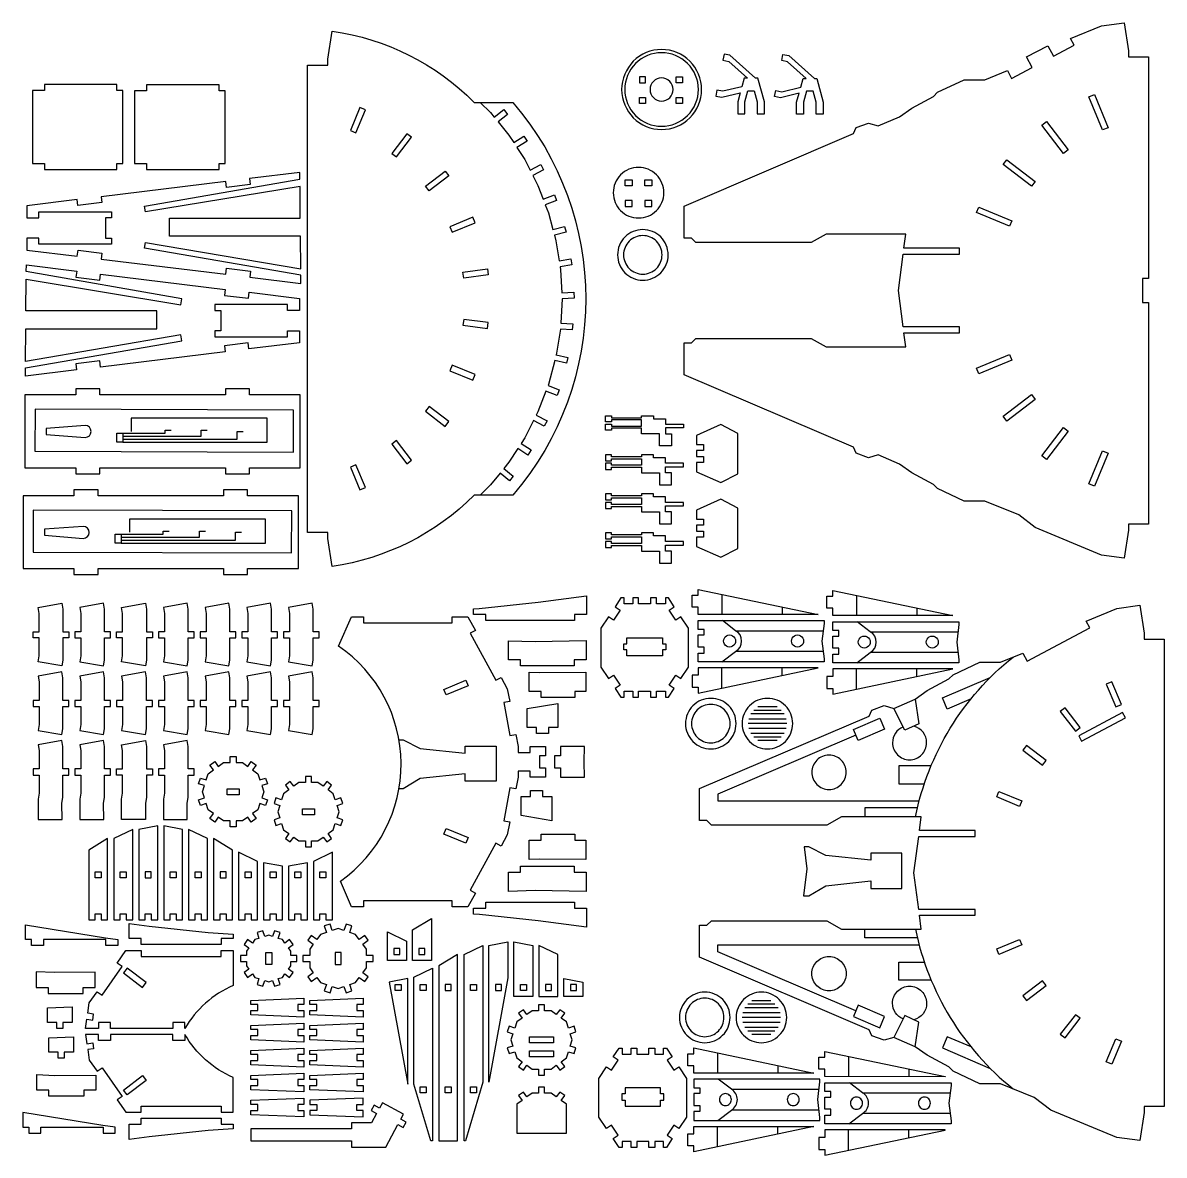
# Model space of a CAD drawing. Extents: x -2059 to 808, y -700 to 435.
# Drawn here: x -906 to 232, y -700 to 429 of the extents above; entities that cross this region are included whole.
import ezdxf

# ---------------------------------------------------------------- set-up
doc = ezdxf.new("R2010")
doc.units = 0
doc.header["$MEASUREMENT"] = 0
doc.layers.add('CUT', color=18, linetype='CONTINUOUS')
doc.layers.add('ENGRAVE', color=1, linetype='CONTINUOUS')

msp = doc.modelspace()

# ---------------------------------------------------------------- linework, layer by layer
at = {"layer": 'CUT'}
for points in [[(-246.7, 78.2), (-246.7, 110.1), (-239.3, 110.1), (-234.9, 114.6), (-119.7, 114.6), (-104.9, 106.3), (-25.5, 106.3), (-27.3, 120), (28.3, 120), (28.3, 126), (-28.1, 126), (-32.8, 162.4), (-28.1, 198.7), (28.3, 198.7), (28.3, 204.7), (-27.3, 204.7), (-25.5, 218.5), (-104.9, 218.5), (-119.7, 210.2), (-234.9, 210.2), (-239.3, 214.7), (-246.7, 214.7), (-246.7, 246.6), (-77.5, 318.9), (-75, 324.9), (-62.5, 329.4), (-52.9, 326.5), (-31.5, 335.7), (-19.5, 344.4), (2.1, 355.9), (6.3, 360.1), (33, 372.7), (53.6, 372.7), (76, 381.8), (80.2, 373.9), (100.8, 384.8), (95.1, 395.4), (116.3, 406.6), (122, 396.1), (142.5, 407), (139, 413.7), (169.8, 426.5), (192.4, 429.4), (196.8, 401.6), (196.8, 395.6), (216.9, 395.6), (216.9, 174.4), (210.9, 174.4), (210.9, 150.4), (216.9, 150.4), (216.9, -70.8), (196.8, -70.8), (196.8, -76.8), (192.4, -104.6), (169.8, -101.7), (103.8, -74.3), (87.3, -61.6), (53.6, -47.9), (33, -47.9), (6.3, -35.3), (2.1, -31.1), (-19.5, -19.6), (-31.5, -10.9), (-52.9, -1.7), (-62.5, -4.6), (-75, -0.1), (-77.5, 5.9)], [(-215, 356.3), (-209.1, 355.1), (-190.6, 359.5), (-193.1, 350.6), (-193.1, 338.6), (-186, 338.6), (-186, 350.6), (-183, 361.5), (-176.6, 361.5), (-173.6, 350.6), (-173.6, 338.6), (-166.5, 338.6), (-166.5, 350.6), (-173, 374.2), (-175.3, 374.2), (-200.8, 397.1), (-206.7, 398.3), (-208, 392.1), (-202.1, 390.9), (-183.5, 374.2), (-186.6, 374.2), (-188.9, 365.6), (-207.9, 361.1), (-213.8, 362.3)], [(-156.3, 355.9), (-155.1, 361.9), (-149.2, 360.7), (-130.2, 365.2), (-127.9, 373.8), (-124.8, 373.8), (-143.4, 390.5), (-149.2, 391.7), (-148, 397.9), (-142.1, 396.7), (-116.6, 373.8), (-114.3, 373.8), (-107.8, 350.2), (-107.8, 338.2), (-114.9, 338.2), (-114.9, 350.2), (-117.9, 361.1), (-124.3, 361.1), (-127.3, 350.2), (-127.3, 338.2), (-134.4, 338.2), (-134.4, 350.2), (-131.9, 359.1), (-150.4, 354.7)], [(-896.9, 289.1), (-884.9, 289.1), (-884.9, 283.1), (-812.5, 283.1), (-812.5, 289.1), (-806.5, 289.1), (-806.5, 361.8), (-812.5, 361.8), (-812.5, 367.8), (-884.9, 367.8), (-884.9, 361.8), (-896.9, 361.8)], [(-795.1, 289.1), (-783.1, 289.1), (-783.1, 283.1), (-710.7, 283.1), (-710.7, 289.1), (-704.7, 289.1), (-704.7, 361.7), (-710.7, 361.7), (-710.7, 367.7), (-783.1, 367.7), (-783.1, 361.7), (-795.1, 361.7)], [(-291.1, 375.4), (-291.1, 369.4), (-285, 369.4), (-285, 375.4)], [(-254.6, 375.4), (-248.3, 375.4), (-248.3, 369.4), (-254.6, 369.4)], [(-291.1, 354.9), (-285, 354.9), (-285, 348.9), (-291.1, 348.9)], [(-254.6, 354.9), (-248.3, 354.9), (-248.3, 348.9), (-254.6, 348.9)], [(170.9, 322.5), (157.3, 355.5), (162.8, 357.8), (176.5, 324.8)], [(-579.6, 322.1), (-574.1, 319.8), (-564.6, 342.6), (-570.2, 344.9)], [(110.2, 327.4), (114.9, 331), (136.6, 302.7), (131.9, 299.1)], [(-538.4, 299.2), (-533.6, 295.6), (-518.6, 315.2), (-523.4, 318.8)], [(71.9, 288), (75.6, 292.8), (103.8, 271.1), (100.2, 266.3)], [(-902.4, 202.7), (-852.1, 196.6), (-851.4, 202.5), (-827.5, 199.6), (-828.3, 193.7), (-703.9, 178.5), (-703.1, 184.5), (-679.3, 181.5), (-680, 175.6), (-629.1, 169.4), (-629.1, 177.6), (-785.1, 204.5), (-784.1, 210.4), (-629.2, 183.9), (-629.4, 216.6), (-760, 216.6), (-760.2, 234.6), (-629.6, 234.6), (-629.8, 266.2), (-784.1, 240.7), (-785.1, 246.6), (-629.9, 273.6), (-629.9, 280.2), (-680.2, 274.1), (-679.5, 268.1), (-703.3, 265.2), (-704, 271.1), (-828.4, 255.9), (-827.7, 250), (-851.5, 247.1), (-852.2, 253), (-902.4, 246.9), (-902.4, 234.9), (-890.4, 234.9), (-890.4, 240.9), (-818, 240.9), (-818, 234.9), (-824, 234.9), (-824, 214.7), (-818, 214.7), (-818, 208.7), (-890.4, 208.7), (-890.4, 214.7), (-902.4, 214.7)], [(-500.9, 261.7), (-504.5, 266.4), (-484.9, 281.5), (-481.3, 276.7)], [(-305.3, 266.9), (-305.3, 272.9), (-298.3, 272.9), (-298.3, 266.9)], [(-285.9, 266.9), (-285.9, 272.9), (-278.8, 272.9), (-278.8, 266.9)], [(-305.3, 252.3), (-305.3, 246.3), (-298.3, 246.3), (-298.3, 252.3)], [(-278.8, 246.3), (-278.8, 252.3), (-285.9, 252.3), (-285.9, 246.3)], [(45.1, 240.1), (47.4, 245.6), (80.4, 232), (78.1, 226.4)], [(-478, 220.5), (-455.2, 229.9), (-457.5, 235.5), (-480.3, 226)], [(-903.8, 76.9), (-903.7, 85.1), (-747.7, 112.1), (-748.7, 118), (-903.7, 91.4), (-903.4, 124.1), (-772.8, 124.1), (-772.7, 142.1), (-903.3, 142.1), (-903, 173.8), (-748.7, 148.2), (-747.7, 154.1), (-903, 181.2), (-902.9, 187.8), (-852.7, 181.6), (-853.4, 175.7), (-829.6, 172.7), (-828.8, 178.7), (-704.4, 163.5), (-705.2, 157.5), (-681.4, 154.6), (-680.6, 160.6), (-630.5, 154.4), (-630.5, 142.5), (-642.5, 142.5), (-642.5, 148.5), (-714.9, 148.5), (-714.9, 142.5), (-708.9, 142.5), (-708.9, 122.2), (-714.9, 122.2), (-714.9, 116.2), (-642.5, 116.2), (-642.5, 122.2), (-630.5, 122.2), (-630.5, 110.2), (-680.8, 104.1), (-681.5, 110.1), (-705.3, 107.2), (-704.6, 101.2), (-829, 86), (-829.7, 92), (-853.5, 89.1), (-852.8, 83.1)], [(-466.5, 174.7), (-467.3, 180.7), (-442.9, 183.9), (-442.1, 178)], [(-467.3, 127.6), (-442.9, 124.4), (-442.1, 130.3), (-466.5, 133.5)], [(47.4, 79.2), (45.1, 84.7), (78.1, 98.4), (80.4, 92.8)], [(-480.3, 82.3), (-457.5, 72.8), (-455.2, 78.4), (-478, 87.8)], [(-904.3, -14.5), (-853.6, -14.5), (-853.6, -20.5), (-829.6, -20.5), (-829.6, -14.5), (-704.3, -14.5), (-704.3, -20.5), (-680.3, -20.5), (-680.3, -14.5), (-629.6, -14.5), (-629.6, 58.2), (-680.3, 58.2), (-680.3, 64.2), (-704.3, 64.2), (-704.3, 58.2), (-829.6, 58.2), (-829.6, 64.2), (-853.6, 64.2), (-853.6, 58.2), (-904.3, 58.2)], [(71.9, 36.8), (100.2, 58.5), (103.8, 53.7), (75.6, 32)], [(-504.5, 41.8), (-484.9, 26.8), (-481.3, 31.6), (-500.9, 46.6)], [(-325.1, 22.9), (-325.1, 28.9), (-319.1, 28.9), (-319.1, 26.9), (-289.1, 26.9), (-289.1, 33.4), (-319.1, 33.4), (-319.1, 31.4), (-325.1, 31.4), (-325.1, 37.4), (-319.1, 37.4), (-319.1, 35.4), (-289.1, 35.4), (-289.1, 37.4), (-277.1, 37.4), (-277.1, 34.4), (-265.1, 34.4), (-265.1, 28.9), (-247.1, 28.9), (-247.1, 25.4), (-265.1, 25.4), (-265.1, 19.4), (-259.1, 19.4), (-259.1, 7.4), (-271.1, 7.4), (-271.1, 19.4), (-289.1, 19.4), (-289.1, 24.9), (-319.1, 24.9), (-319.1, 22.9)], [(-234.3, -18.6), (-210, -29.4), (-193.1, -20.5), (-193.1, 19.6), (-210, 28.5), (-234.3, 17.7), (-234.3, 8.6), (-227.2, 8.6), (-227.2, 2.6), (-234.3, 2.6), (-234.3, -3.4), (-227.2, -3.4), (-227.2, -9.4), (-234.3, -9.4)], [(110.2, -2.6), (131.9, 25.7), (136.6, 22.1), (114.9, -6.2)], [(-538.4, 9), (-523.4, -10.5), (-518.6, -6.9), (-533.6, 12.7)], [(157.3, -30.7), (170.9, 2.3), (176.5, 0), (162.8, -33)], [(-325.1, -16.1), (-319.1, -16.1), (-319.1, -14.1), (-289.1, -14.1), (-289.1, -19.6), (-271.1, -19.6), (-271.1, -31.6), (-259.1, -31.6), (-259.1, -19.6), (-265.1, -19.6), (-265.1, -13.6), (-247.1, -13.6), (-247.1, -10.1), (-265.1, -10.1), (-265.1, -4.6), (-277.1, -4.6), (-277.1, -1.6), (-289.1, -1.6), (-289.1, -3.6), (-319.1, -3.6), (-319.1, -1.6), (-325.1, -1.6), (-325.1, -7.6), (-319.1, -7.6), (-319.1, -5.6), (-289.1, -5.6), (-289.1, -12.1), (-319.1, -12.1), (-319.1, -10.1), (-325.1, -10.1)], [(-570.2, -36.6), (-564.6, -34.3), (-574.1, -11.6), (-579.6, -13.9)], [(-906.1, -115.2), (-855.4, -115.2), (-855.4, -121.2), (-831.4, -121.2), (-831.4, -115.2), (-706.1, -115.2), (-706.1, -121.2), (-682.1, -121.2), (-682.1, -115.2), (-631.4, -115.2), (-631.4, -42.5), (-682.1, -42.5), (-682.1, -36.5), (-706.1, -36.5), (-706.1, -42.5), (-831.4, -42.5), (-831.4, -36.5), (-855.4, -36.5), (-855.4, -42.5), (-906.1, -42.5)], [(-325.1, -49.1), (-325.1, -55.1), (-319.1, -55.1), (-319.1, -53.1), (-289.1, -53.1), (-289.1, -58.6), (-271.1, -58.6), (-271.1, -70.6), (-259.1, -70.6), (-259.1, -58.6), (-265.1, -58.6), (-265.1, -52.6), (-247.1, -52.6), (-247.1, -49.1), (-265.1, -49.1), (-265.1, -43.6), (-277.1, -43.6), (-277.1, -40.6), (-289.1, -40.6), (-289.1, -42.6), (-319.1, -42.6), (-319.1, -40.6), (-325.1, -40.6), (-325.1, -46.6), (-319.1, -46.6), (-319.1, -44.6), (-289.1, -44.6), (-289.1, -51.1), (-319.1, -51.1), (-319.1, -49.1)], [(-234.3, -93.1), (-210, -103.8), (-193.1, -95), (-193.1, -54.8), (-210, -46), (-234.3, -56.7), (-234.3, -65.9), (-227.2, -65.9), (-227.2, -71.9), (-234.3, -71.9), (-234.3, -77.9), (-227.2, -77.9), (-227.2, -83.9), (-234.3, -83.9)], [(-325.1, -88.1), (-325.1, -94.1), (-319.1, -94.1), (-319.1, -92.1), (-289.1, -92.1), (-289.1, -97.6), (-271.1, -97.6), (-271.1, -109.6), (-259.1, -109.6), (-259.1, -97.6), (-265.1, -97.6), (-265.1, -91.6), (-247.1, -91.6), (-247.1, -88.1), (-265.1, -88.1), (-265.1, -82.6), (-277.1, -82.6), (-277.1, -79.6), (-289.1, -79.6), (-289.1, -81.6), (-319.1, -81.6), (-319.1, -79.6), (-325.1, -79.6), (-325.1, -85.6), (-319.1, -85.6), (-319.1, -83.6), (-289.1, -83.6), (-289.1, -90.1), (-319.1, -90.1), (-319.1, -88.1)], [(-238.7, -153.6), (-238.7, -141.6), (-232.7, -141.6), (-232.7, -135.9), (-112.7, -161), (-112.7, -161.1), (-232.7, -161), (-232.7, -153.6)], [(-456.6, -161.1), (-456.6, -155.3), (-451, -154.9), (-392.3, -148.8), (-344, -142.2), (-344, -161.1), (-356, -161.1), (-356, -167.1), (-444.6, -167.1), (-444.6, -161.1)], [(-322.1, -224.7), (-317.1, -221.4), (-310.5, -231.4), (-315.4, -234.7), (-309.6, -243.6), (-306.4, -243.6), (-306.4, -237.6), (-297.6, -237.6), (-297.6, -243.6), (-292, -243.6), (-292, -237.6), (-280, -237.6), (-280, -243.6), (-274, -243.6), (-274, -237.6), (-265.2, -237.6), (-265.2, -243.6), (-262.3, -243.6), (-256.5, -234.7), (-261.5, -231.4), (-254.8, -221.4), (-249.8, -224.7), (-242.2, -213.4), (-242.2, -174.6), (-249.8, -163.2), (-254.8, -166.5), (-261.5, -156.5), (-256.5, -153.2), (-262.3, -144.4), (-265.2, -144.4), (-265.2, -150.4), (-274, -150.4), (-274, -144.4), (-280, -144.4), (-280, -150.4), (-292, -150.4), (-292, -144.4), (-297.6, -144.4), (-297.6, -150.4), (-306.4, -150.4), (-306.4, -144.4), (-309.6, -144.4), (-315.4, -153.2), (-310.5, -156.5), (-317.1, -166.5), (-322.1, -163.2), (-329.7, -174.6), (-329.7, -213.4)], [(-104.3, -154.7), (-104.3, -142.7), (-98.3, -142.7), (-98.3, -137), (21.7, -162), (21.7, -162.1), (-98.3, -162.1), (-98.3, -154.7)], [(-891.2, -208.2), (-890.2, -202.3), (-890.2, -184.1), (-896.2, -184.1), (-896.2, -178.1), (-890.2, -178.1), (-890.2, -159.8), (-891.2, -153.9), (-867.5, -149.8), (-866.5, -155.7), (-866.5, -178.1), (-860.5, -178.1), (-860.5, -184.1), (-866.5, -184.1), (-866.5, -206.4), (-867.5, -212.3)], [(-849.5, -208.2), (-825.9, -212.3), (-824.9, -206.4), (-824.9, -184.1), (-818.9, -184.1), (-818.9, -178.1), (-824.9, -178.1), (-824.9, -155.7), (-825.9, -149.8), (-849.5, -153.9), (-848.5, -159.8), (-848.5, -178.1), (-854.5, -178.1), (-854.5, -184.1), (-848.5, -184.1), (-848.5, -202.3)], [(-807.9, -208.2), (-806.9, -202.3), (-806.9, -184.1), (-812.9, -184.1), (-812.9, -178.1), (-806.9, -178.1), (-806.9, -159.8), (-807.9, -153.9), (-784.2, -149.8), (-783.2, -155.7), (-783.2, -178.1), (-777.2, -178.1), (-777.2, -184.1), (-783.2, -184.1), (-783.2, -206.4), (-784.2, -212.3)], [(-766.2, -208.2), (-742.6, -212.3), (-741.6, -206.4), (-741.6, -184.1), (-735.6, -184.1), (-735.6, -178.1), (-741.6, -178.1), (-741.6, -155.7), (-742.6, -149.8), (-766.2, -153.9), (-765.2, -159.8), (-765.2, -178.1), (-771.2, -178.1), (-771.2, -184.1), (-765.2, -184.1), (-765.2, -202.3)], [(-724.6, -208.2), (-700.9, -212.3), (-699.9, -206.4), (-699.9, -184.1), (-693.9, -184.1), (-693.9, -178.1), (-699.9, -178.1), (-699.9, -155.7), (-700.9, -149.8), (-724.6, -153.9), (-723.6, -159.8), (-723.6, -178.1), (-729.6, -178.1), (-729.6, -184.1), (-723.6, -184.1), (-723.6, -202.3)], [(-682.9, -208.2), (-659.3, -212.3), (-658.3, -206.4), (-658.3, -184.1), (-652.3, -184.1), (-652.3, -178.1), (-658.3, -178.1), (-658.3, -155.7), (-659.3, -149.8), (-682.9, -153.9), (-681.9, -159.8), (-681.9, -178.1), (-687.9, -178.1), (-687.9, -184.1), (-681.9, -184.1), (-681.9, -202.3)], [(-641.3, -208.2), (-617.6, -212.3), (-616.6, -206.4), (-616.6, -184.1), (-610.6, -184.1), (-610.6, -178.1), (-616.6, -178.1), (-616.6, -155.7), (-617.6, -149.8), (-641.3, -153.9), (-640.3, -159.8), (-640.3, -178.1), (-646.3, -178.1), (-646.3, -184.1), (-640.3, -184.1), (-640.3, -202.3)], [(-231.1, -503), (-231.1, -471.1), (-223.8, -471.1), (-219.3, -466.7), (-104.2, -466.7), (-89.4, -474.9), (-9.9, -474.9), (-11.7, -461.1), (43.8, -461.1), (43.8, -455.2), (-12.5, -455.2), (-17.3, -418.8), (-12.5, -382.5), (43.8, -382.5), (43.8, -376.5), (-11.7, -376.5), (-9.9, -362.7), (-89.4, -362.7), (-104.2, -371), (-219.3, -371), (-223.8, -366.6), (-231.1, -366.6), (-231.1, -334.7), (-62, -262.3), (-59.4, -256.4), (-46.9, -251.8), (-37.3, -254.8), (-15.9, -245.5), (-4, -236.8), (17.7, -225.3), (21.8, -221.1), (48.5, -208.5), (69.2, -208.5), (91.5, -199.4), (95.8, -207.4), (158.1, -174.2), (154.5, -167.5), (185.3, -154.8), (208, -151.8), (212.4, -179.6), (212.4, -185.6), (232.4, -185.6), (232.4, -652), (212.4, -652), (212.4, -658), (208, -685.9), (185.3, -682.9), (119.4, -655.6), (102.8, -642.9), (69.2, -629.2), (48.5, -629.2), (21.8, -616.5), (17.7, -612.3), (-4, -600.8), (-15.9, -592.2), (-37.3, -582.9), (-46.9, -585.8), (-59.4, -581.3), (-62, -575.3)], [(-232.7, -208.2), (-232.7, -199.4), (-226.7, -199.4), (-226.7, -193.4), (-232.7, -193.4), (-232.7, -181.4), (-226.7, -181.4), (-226.7, -175.8), (-232.7, -175.8), (-232.7, -167), (-106.7, -167), (-106.7, -169.8), (-109, -187.4), (-106.7, -205.1), (-106.7, -208.2)], [(-98.3, -209.3), (-98.3, -200.5), (-92.3, -200.5), (-92.3, -194.5), (-98.3, -194.5), (-98.3, -182.5), (-92.3, -182.5), (-92.3, -176.9), (-98.3, -176.9), (-98.3, -168.1), (27.7, -168.1), (27.7, -170.9), (25.4, -188.5), (27.7, -206.1), (27.7, -209.3)], [(-421.8, -206.2), (-421.8, -187.2), (-395.3, -187.9), (-344.4, -187), (-344.4, -206.2), (-356.4, -206.2), (-356.4, -212.2), (-409.8, -212.2), (-409.8, -206.2)], [(-303.6, -202.2), (-303.6, -196.2), (-306.9, -196.2), (-306.9, -190.2), (-303.6, -190.2), (-303.6, -184.2), (-268.3, -184.2), (-268.3, -190.2), (-264.9, -190.2), (-264.9, -196.2), (-268.3, -196.2), (-268.3, -202.2)], [(-238.7, -233.6), (-232.7, -233.6), (-232.7, -239.4), (-112.7, -214.3), (-112.7, -214.2), (-232.7, -214.2), (-232.7, -221.6), (-238.7, -221.6)], [(-104.3, -234.7), (-98.3, -234.7), (-98.3, -240.4), (21.7, -215.3), (21.7, -215.2), (-98.3, -215.3), (-98.3, -222.7), (-104.3, -222.7)], [(-891.2, -276.7), (-867.5, -280.8), (-866.5, -274.9), (-866.5, -252.6), (-860.5, -252.6), (-860.5, -246.6), (-866.5, -246.6), (-866.5, -224.2), (-867.5, -218.3), (-891.2, -222.4), (-890.2, -228.3), (-890.2, -246.6), (-896.2, -246.6), (-896.2, -252.6), (-890.2, -252.6), (-890.2, -270.8)], [(-849.5, -276.7), (-825.9, -280.8), (-824.9, -274.9), (-824.9, -252.6), (-818.9, -252.6), (-818.9, -246.6), (-824.9, -246.6), (-824.9, -224.2), (-825.9, -218.3), (-849.5, -222.4), (-848.5, -228.3), (-848.5, -246.6), (-854.5, -246.6), (-854.5, -252.6), (-848.5, -252.6), (-848.5, -270.8)], [(-807.9, -276.7), (-784.2, -280.8), (-783.2, -274.9), (-783.2, -252.6), (-777.2, -252.6), (-777.2, -246.6), (-783.2, -246.6), (-783.2, -224.2), (-784.2, -218.3), (-807.9, -222.4), (-806.9, -228.3), (-806.9, -246.6), (-812.9, -246.6), (-812.9, -252.6), (-806.9, -252.6), (-806.9, -270.8)], [(-766.2, -276.7), (-742.6, -280.8), (-741.6, -274.9), (-741.6, -252.6), (-735.6, -252.6), (-735.6, -246.6), (-741.6, -246.6), (-741.6, -224.2), (-742.6, -218.3), (-766.2, -222.4), (-765.2, -228.3), (-765.2, -246.6), (-771.2, -246.6), (-771.2, -252.6), (-765.2, -252.6), (-765.2, -270.8)], [(-724.6, -276.7), (-700.9, -280.8), (-699.9, -274.9), (-699.9, -252.6), (-693.9, -252.6), (-693.9, -246.6), (-699.9, -246.6), (-699.9, -224.2), (-700.9, -218.3), (-724.6, -222.4), (-723.6, -228.3), (-723.6, -246.6), (-729.6, -246.6), (-729.6, -252.6), (-723.6, -252.6), (-723.6, -270.8)], [(-682.9, -276.7), (-659.3, -280.8), (-658.3, -274.9), (-658.3, -252.6), (-652.3, -252.6), (-652.3, -246.6), (-658.3, -246.6), (-658.3, -224.2), (-659.3, -218.3), (-682.9, -222.4), (-681.9, -228.3), (-681.9, -246.6), (-687.9, -246.6), (-687.9, -252.6), (-681.9, -252.6), (-681.9, -270.8)], [(-641.3, -276.7), (-617.6, -280.8), (-616.6, -274.9), (-616.6, -252.6), (-610.6, -252.6), (-610.6, -246.6), (-616.6, -246.6), (-616.6, -224.2), (-617.6, -218.3), (-641.3, -222.4), (-640.3, -228.3), (-640.3, -246.6), (-646.3, -246.6), (-646.3, -252.6), (-640.3, -252.6), (-640.3, -270.8)], [(-484.1, -241.2), (-486.4, -235.7), (-464.4, -226.5), (-462.1, -232.1)], [(-401.1, -218.5), (-390.6, -218.8), (-344.7, -218.4), (-344.7, -237.7), (-355.6, -237.7), (-355.6, -243.7), (-389.1, -243.7), (-389.1, -237.7), (-401.1, -237.7)], [(184.2, -253.1), (189.7, -250.8), (180.3, -228), (174.7, -230.3)], [(-403.3, -273.7), (-403.3, -254.9), (-372.7, -249.7), (-372.7, -273.7), (-382, -273.7), (-382, -279.7), (-394, -279.7), (-394, -273.7)], [(128.7, -257.8), (143.8, -277.4), (148.5, -273.7), (133.5, -254.2)], [(150.1, -287.2), (193.8, -263.9), (191, -258.6), (147.3, -281.9)], [(-891.2, -365.5), (-867.3, -365.5), (-867.5, -349.3), (-866.5, -343.4), (-866.5, -321.1), (-860.5, -321.1), (-860.5, -315.1), (-866.5, -315.1), (-866.5, -292.7), (-867.5, -286.8), (-891.2, -290.9), (-890.2, -296.8), (-890.2, -315.1), (-896.2, -315.1), (-896.2, -321.1), (-890.2, -321.1), (-890.2, -339.3), (-891.2, -345.3)], [(-849.5, -365.5), (-825.7, -365.5), (-825.9, -349.3), (-824.9, -343.4), (-824.9, -321.1), (-818.9, -321.1), (-818.9, -315.1), (-824.9, -315.1), (-824.9, -292.7), (-825.9, -286.8), (-849.5, -290.9), (-848.5, -296.8), (-848.5, -315.1), (-854.5, -315.1), (-854.5, -321.1), (-848.5, -321.1), (-848.5, -339.3), (-849.5, -345.3)], [(-807.9, -365.5), (-807.9, -345.3), (-806.9, -339.3), (-806.9, -321.1), (-812.9, -321.1), (-812.9, -315.1), (-806.9, -315.1), (-806.9, -296.8), (-807.9, -290.9), (-784.2, -286.8), (-783.2, -292.7), (-783.2, -315.1), (-777.2, -315.1), (-777.2, -321.1), (-783.2, -321.1), (-783.2, -343.4), (-784.2, -349.3), (-784, -365.5)], [(-766.2, -365.5), (-742.4, -365.5), (-742.6, -349.3), (-741.6, -343.4), (-741.6, -321.1), (-735.6, -321.1), (-735.6, -315.1), (-741.6, -315.1), (-741.6, -292.7), (-742.6, -286.8), (-766.2, -290.9), (-765.2, -296.8), (-765.2, -315.1), (-771.2, -315.1), (-771.2, -321.1), (-765.2, -321.1), (-765.2, -339.3), (-766.2, -345.3)], [(-376, -313.9), (-370, -313.9), (-370, -323.2), (-346, -323.2), (-346.3, -307.9), (-346, -292.6), (-370, -292.6), (-370, -301.9), (-376, -301.9)], [(91.4, -296.2), (111, -311.3), (114.6, -306.5), (95.1, -291.5)], [(-731, -345.8), (-725.3, -344), (-727.3, -337.8), (-725.3, -331.7), (-731, -329.8), (-729.2, -324.1), (-723.4, -326), (-721.5, -319.8), (-716.2, -316.1), (-719.8, -311.2), (-714.9, -307.7), (-711.4, -312.5), (-706.2, -308.7), (-699.7, -308.7), (-699.7, -302.7), (-693.7, -302.7), (-693.7, -308.7), (-687.2, -308.7), (-682, -312.5), (-678.5, -307.7), (-673.6, -311.2), (-677.2, -316.1), (-671.9, -319.8), (-669.9, -326), (-664.2, -324.1), (-662.4, -329.8), (-668.1, -331.7), (-666.1, -337.8), (-668.1, -344), (-662.4, -345.8), (-664.2, -351.5), (-669.9, -349.7), (-671.9, -355.8), (-677.2, -359.6), (-673.6, -364.5), (-678.5, -368), (-682, -363.1), (-687.2, -366.9), (-693.7, -366.9), (-693.7, -372.9), (-699.7, -372.9), (-699.7, -366.9), (-706.2, -366.9), (-711.4, -363.1), (-714.9, -368), (-719.8, -364.5), (-716.2, -359.6), (-721.5, -355.8), (-723.4, -349.7), (-729.2, -351.5)], [(-655.7, -365.7), (-653.9, -371.4), (-648.2, -369.6), (-646.2, -375.7), (-640.9, -379.5), (-644.5, -384.4), (-639.6, -387.9), (-636.1, -383), (-630.9, -386.8), (-624.4, -386.8), (-624.4, -392.8), (-618.4, -392.8), (-618.4, -386.8), (-612, -386.8), (-606.7, -383), (-603.2, -387.9), (-598.3, -384.4), (-601.9, -379.5), (-596.7, -375.7), (-594.7, -369.6), (-589, -371.4), (-587.1, -365.7), (-592.8, -363.9), (-590.8, -357.7), (-592.8, -351.6), (-587.1, -349.7), (-589, -344), (-594.7, -345.9), (-596.7, -339.8), (-601.9, -336), (-598.3, -331.1), (-603.2, -327.6), (-606.7, -332.4), (-612, -328.6), (-618.4, -328.6), (-618.4, -322.6), (-624.4, -322.6), (-624.4, -328.6), (-630.9, -328.6), (-636.1, -332.4), (-639.6, -327.6), (-644.5, -331.1), (-640.9, -336), (-646.2, -339.8), (-648.2, -345.9), (-653.9, -344), (-655.7, -349.7), (-650, -351.6), (-652, -357.7), (-650, -363.9)], [(-702.7, -340.8), (-702.7, -334.8), (-690.7, -334.8), (-690.7, -340.8)], [(-409.2, -361.5), (-409.2, -342.7), (-399.9, -342.7), (-399.9, -336.7), (-387.9, -336.7), (-387.9, -342.7), (-378.5, -342.7), (-378.5, -366.7)], [(88.1, -352.5), (65.3, -343), (67.6, -337.5), (90.4, -346.9)], [(-627.4, -360.7), (-627.4, -354.7), (-615.4, -354.7), (-615.4, -360.7)], [(-815.8, -465.6), (-809.3, -465.6), (-809.3, -459.6), (-803.3, -459.6), (-803.3, -465.6), (-796.8, -465.6), (-796.8, -375.4), (-815.8, -384.6)], [(-790.8, -465.6), (-784.4, -465.6), (-784.4, -459.6), (-778.4, -459.6), (-778.4, -465.6), (-771.9, -465.6), (-771.9, -371.9), (-790.8, -375.4)], [(-765.9, -465.6), (-759.5, -465.6), (-759.5, -459.6), (-753.5, -459.6), (-753.5, -465.6), (-747, -465.6), (-747, -375.4), (-765.9, -371.9)], [(-741, -465.6), (-734.6, -465.6), (-734.6, -459.6), (-728.6, -459.6), (-728.6, -465.6), (-722.1, -465.6), (-722.1, -384.6), (-741, -375.4)], [(-486.4, -380), (-484.1, -374.5), (-462.1, -383.6), (-464.4, -389.2)], [(-834.2, -465.6), (-834.2, -459.6), (-828.2, -459.6), (-828.2, -465.6), (-821.8, -465.6), (-821.8, -384.6), (-840.7, -396), (-840.7, -465.6)], [(-716.1, -465.6), (-709.6, -465.6), (-709.6, -459.6), (-703.6, -459.6), (-703.6, -465.6), (-697.2, -465.6), (-697.2, -396), (-716.1, -384.6)], [(-401.1, -405.3), (-401.1, -386.1), (-389.1, -386.1), (-389.1, -380.1), (-355.6, -380.1), (-355.6, -386.1), (-344.7, -386.1), (-344.7, -405.4), (-390.6, -405)], [(-691.2, -465.6), (-684.7, -465.6), (-684.7, -459.6), (-678.7, -459.6), (-678.7, -465.6), (-672.3, -465.6), (-672.3, -407.3), (-691.2, -398.1)], [(-616.5, -465.6), (-610, -465.6), (-610, -459.6), (-604, -459.6), (-604, -465.6), (-597.5, -465.6), (-597.5, -398.1), (-616.5, -407.3)], [(-127.6, -441.8), (-122, -441.8), (-105.1, -431.6), (-60.2, -426.8), (-60.2, -434.2), (-29.2, -434.2), (-29.2, -399.1), (-60.2, -399.1), (-60.2, -406.2), (-105.1, -401.3), (-122, -392.9), (-126.9, -392.9), (-124, -414.7)], [(-666.3, -465.6), (-659.8, -465.6), (-659.8, -459.6), (-653.8, -459.6), (-653.8, -465.6), (-647.4, -465.6), (-647.4, -412.1), (-666.3, -408.6)], [(-641.4, -465.6), (-634.9, -465.6), (-634.9, -459.6), (-628.9, -459.6), (-628.9, -465.6), (-622.5, -465.6), (-622.5, -408.6), (-641.4, -412.1)], [(-834.2, -423.6), (-834.2, -417.6), (-828.2, -417.6), (-828.2, -423.6)], [(-809.3, -423.6), (-809.3, -417.6), (-803.3, -417.6), (-803.3, -423.6)], [(-778.4, -417.6), (-784.4, -417.6), (-784.4, -423.6), (-778.4, -423.6)], [(-759.5, -423.6), (-759.5, -417.6), (-753.5, -417.6), (-753.5, -423.6)], [(-734.6, -423.6), (-734.6, -417.6), (-728.6, -417.6), (-728.6, -423.6)], [(-709.6, -423.6), (-703.6, -423.6), (-703.6, -417.6), (-709.6, -417.6)], [(-684.7, -423.6), (-684.7, -417.6), (-678.7, -417.6), (-678.7, -423.6)], [(-659.8, -423.6), (-659.8, -417.6), (-653.8, -417.6), (-653.8, -423.6)], [(-634.9, -423.6), (-634.9, -417.6), (-628.9, -417.6), (-628.9, -423.6)], [(-610, -423.6), (-610, -417.6), (-604, -417.6), (-604, -423.6)], [(-421.8, -437.2), (-421.8, -418.2), (-409.8, -418.2), (-409.8, -412.2), (-356.4, -412.2), (-356.4, -418.2), (-344.4, -418.2), (-344.4, -437.5), (-395.3, -436.5)], [(-456.6, -459.9), (-456.6, -454.1), (-444.6, -454.1), (-444.6, -448.1), (-356, -448.1), (-356, -454.1), (-344, -454.1), (-344, -473.1), (-392.2, -466.5), (-450.9, -460.3)], [(-517.6, -506.1), (-517.6, -475.6), (-498.7, -464.3), (-498.7, -506.1)], [(-903.7, -485.2), (-903.7, -470.7), (-823.9, -483.5), (-811.5, -485.2), (-811.5, -491.2), (-823.5, -491.2), (-823.5, -485.2), (-885.7, -485.2), (-885.7, -491.2), (-897.7, -491.2), (-897.7, -485.2)], [(-800.5, -484.3), (-800.5, -469.2), (-780.3, -471.9), (-721.6, -478.1), (-696.6, -479.8), (-696.6, -484.3), (-708.6, -484.3), (-708.6, -490.3), (-788.5, -490.3), (-788.5, -484.3)], [(-682.1, -523.1), (-677.3, -519.6), (-674.8, -523), (-670.8, -524.3), (-672.7, -530), (-667, -531.9), (-665.1, -526.2), (-661.1, -527.4), (-657.2, -526.2), (-655.3, -531.9), (-649.6, -530), (-651.5, -524.3), (-647.5, -523), (-645, -519.6), (-640.2, -523.1), (-636.6, -518.3), (-641.5, -514.8), (-639, -511.4), (-639, -507.2), (-633, -507.2), (-633, -501.2), (-639, -501.2), (-639, -497), (-641.5, -493.6), (-636.6, -490.1), (-640.2, -485.2), (-645, -488.8), (-647.5, -485.4), (-651.5, -484.1), (-649.6, -478.4), (-655.3, -476.5), (-657.2, -482.2), (-661.1, -480.9), (-665.1, -482.2), (-667, -476.5), (-672.7, -478.4), (-670.8, -484.1), (-674.8, -485.4), (-677.3, -488.8), (-682.1, -485.2), (-685.7, -490.1), (-680.8, -493.6), (-683.3, -497), (-683.3, -501.2), (-689.3, -501.2), (-689.3, -507.2), (-683.3, -507.2), (-683.3, -511.4), (-680.8, -514.8), (-685.7, -518.3)], [(-618.6, -527.3), (-613.1, -523.3), (-609.4, -528.3), (-603.5, -530.2), (-605.6, -536.6), (-599.9, -538.5), (-597.8, -532), (-591.9, -534), (-586, -532), (-583.9, -538.5), (-578.2, -536.6), (-580.3, -530.2), (-574.4, -528.3), (-570.8, -523.3), (-565.3, -527.3), (-561.8, -522.4), (-567.3, -518.4), (-563.6, -513.4), (-563.6, -507.2), (-556.8, -507.2), (-556.8, -501.2), (-563.6, -501.2), (-563.6, -495), (-567.3, -490), (-561.8, -486), (-565.3, -481.1), (-570.8, -485.1), (-574.4, -480.1), (-580.3, -478.2), (-578.2, -471.7), (-583.9, -469.9), (-586, -476.3), (-591.9, -474.4), (-597.8, -476.3), (-599.9, -469.9), (-605.6, -471.7), (-603.5, -478.2), (-609.4, -480.1), (-613.1, -485.1), (-618.6, -481.1), (-622.1, -486), (-616.6, -490), (-620.2, -495), (-620.2, -501.2), (-627, -501.2), (-627, -507.2), (-620.2, -507.2), (-620.2, -513.4), (-616.6, -518.4), (-622.1, -522.4)], [(-542.6, -506.1), (-542.6, -477.7), (-523.6, -486.9), (-523.6, -506.1)], [(-441.3, -627.6), (-441.3, -491.1), (-422.4, -487.6), (-422.4, -523.6)], [(-416.4, -542.1), (-416.4, -487.6), (-397.5, -491.1), (-397.5, -542.1)], [(88.1, -485.2), (90.4, -490.7), (67.6, -500.1), (65.3, -494.6)], [(-658.1, -498.2), (-658.1, -510.2), (-664.1, -510.2), (-664.1, -498.2)], [(-594.9, -510.2), (-588.9, -510.2), (-588.9, -498.2), (-594.9, -498.2)], [(-530.1, -500.1), (-530.1, -494.1), (-536.1, -494.1), (-536.1, -500.1)], [(-505.2, -500.1), (-505.2, -494.1), (-511.2, -494.1), (-511.2, -500.1)], [(-472.6, -686.1), (-472.6, -500.3), (-491.5, -511.6), (-491.5, -686.1)], [(-466.2, -686.1), (-466.2, -500.3), (-447.3, -491.1), (-447.3, -627.6), (-464.8, -686.1)], [(-391.5, -542.1), (-372.6, -542.1), (-372.6, -500.3), (-391.5, -491.1)], [(-893.1, -533.2), (-881.1, -533.2), (-881.1, -539.2), (-846.2, -539.2), (-846.2, -533.2), (-834.2, -533.2), (-834.2, -518), (-875, -518.3), (-893.1, -517.6)], [(-783.5, -528.2), (-802.4, -513.7), (-806.1, -518.4), (-787.1, -533)], [(-497.5, -686.1), (-499.3, -686.1), (-516.4, -629.5), (-516.4, -522.9), (-497.5, -513.7)], [(-522.4, -629.5), (-522.4, -524.2), (-540.8, -527.7)], [(-534.8, -536.1), (-534.8, -530.1), (-528.8, -530.1), (-528.8, -536.1)], [(-509.9, -536.1), (-509.9, -530.1), (-503.9, -530.1), (-503.9, -536.1)], [(-479, -530.1), (-485, -530.1), (-485, -536.1), (-479, -536.1)], [(-459.7, -536.1), (-459.7, -530.1), (-453.7, -530.1), (-453.7, -536.1)], [(-434.8, -536.1), (-428.8, -536.1), (-428.8, -530.1), (-434.8, -530.1)], [(-409.9, -536.1), (-409.9, -530.1), (-403.9, -530.1), (-403.9, -536.1)], [(-385, -536.1), (-379, -536.1), (-379, -530.1), (-385, -530.1)], [(-366.6, -542.1), (-366.6, -524.2), (-347.6, -527.8), (-347.6, -542.1)], [(-354.1, -536.1), (-354.1, -530.1), (-360.1, -530.1), (-360.1, -536.1)], [(91.4, -541.4), (95.1, -546.2), (114.6, -531.1), (111, -526.4)], [(-678.8, -560.4), (-678.8, -556.2), (-672, -556.2), (-672, -550.2), (-678.8, -550.2), (-678.8, -546), (-625.9, -543.8), (-625.9, -550.2), (-632, -550.2), (-632, -556.2), (-625.9, -556.2), (-625.9, -562.7)], [(-619.9, -560.4), (-619.9, -556.2), (-613.2, -556.2), (-613.2, -550.2), (-619.9, -550.2), (-619.9, -546), (-567, -543.8), (-567, -550.2), (-573.1, -550.2), (-573.1, -556.2), (-567, -556.2), (-567, -562.7)], [(-881.7, -568.1), (-881.7, -553.5), (-857.1, -552.5), (-857.1, -568.1), (-866.4, -568.1), (-866.4, -574.1), (-872.4, -574.1), (-872.4, -568.1)], [(-421.3, -599.1), (-415.6, -597.3), (-413.6, -603.4), (-408.3, -607.2), (-411.9, -612.1), (-407, -615.6), (-403.5, -610.7), (-398.3, -614.5), (-391.8, -614.5), (-391.8, -620.5), (-385.8, -620.5), (-385.8, -614.5), (-379.4, -614.5), (-374.1, -610.7), (-370.6, -615.6), (-365.7, -612.1), (-369.3, -607.2), (-364.1, -603.4), (-362.1, -597.3), (-356.4, -599.1), (-354.5, -593.4), (-360.2, -591.6), (-358.2, -585.4), (-360.2, -579.3), (-354.5, -577.4), (-356.4, -571.7), (-362.1, -573.6), (-364.1, -567.4), (-369.3, -563.6), (-365.7, -558.8), (-370.6, -555.3), (-374.1, -560.1), (-379.4, -556.3), (-385.8, -556.3), (-385.8, -550.3), (-391.8, -550.3), (-391.8, -556.3), (-398.3, -556.3), (-403.5, -560.1), (-407, -555.3), (-411.9, -558.8), (-408.3, -563.6), (-413.6, -567.4), (-415.6, -573.6), (-421.3, -571.7), (-423.1, -577.4), (-417.4, -579.3), (-419.4, -585.4), (-417.4, -591.6), (-423.1, -593.4)], [(-678.8, -585.3), (-678.8, -581.1), (-672, -581.1), (-672, -575.1), (-678.8, -575.1), (-678.8, -571), (-625.9, -568.7), (-625.9, -575.1), (-632, -575.1), (-632, -581.1), (-625.9, -581.1), (-625.9, -587.6)], [(-619.9, -585.3), (-619.9, -581.1), (-613.2, -581.1), (-613.2, -575.1), (-619.9, -575.1), (-619.9, -571), (-567, -568.7), (-567, -575.1), (-573.1, -575.1), (-573.1, -581.1), (-567, -581.1), (-567, -587.6)], [(128.7, -579.8), (133.5, -583.5), (148.5, -563.9), (143.8, -560.3)], [(-880.5, -597.7), (-880.5, -583.2), (-855.9, -582.2), (-855.9, -597.7), (-865.2, -597.7), (-865.2, -603.7), (-871.2, -603.7), (-871.2, -597.7)], [(-400.8, -588.4), (-400.8, -582.4), (-376.8, -582.4), (-376.8, -588.4)], [(174.7, -607.3), (184.2, -584.5), (189.7, -586.8), (180.3, -609.6)], [(-678.8, -610.2), (-678.8, -606.1), (-672, -606.1), (-672, -600.1), (-678.8, -600.1), (-678.8, -595.9), (-625.9, -593.6), (-625.9, -600.1), (-632, -600.1), (-632, -606.1), (-625.9, -606.1), (-625.9, -612.5)], [(-619.9, -610.2), (-619.9, -606.1), (-613.2, -606.1), (-613.2, -600.1), (-619.9, -600.1), (-619.9, -595.9), (-567, -593.6), (-567, -600.1), (-573.1, -600.1), (-573.1, -606.1), (-567, -606.1), (-567, -612.5)], [(-400.8, -602.4), (-400.8, -596.4), (-376.8, -596.4), (-376.8, -602.4)], [(-311.5, -692.8), (-317.4, -683.9), (-312.4, -680.6), (-319, -670.6), (-324, -673.9), (-331.6, -662.6), (-331.6, -623.8), (-324, -612.4), (-319, -615.7), (-312.4, -605.7), (-317.4, -602.4), (-311.5, -593.6), (-308.3, -593.6), (-308.3, -599.6), (-299.5, -599.6), (-299.5, -593.6), (-293.9, -593.6), (-293.9, -599.6), (-281.9, -599.6), (-281.9, -593.6), (-275.9, -593.6), (-275.9, -599.6), (-267.1, -599.6), (-267.1, -593.6), (-264.2, -593.6), (-258.4, -602.4), (-263.4, -605.7), (-256.7, -615.7), (-251.7, -612.4), (-244.2, -623.8), (-244.2, -662.6), (-251.7, -673.9), (-256.7, -670.6), (-263.4, -680.6), (-258.4, -683.9), (-264.2, -692.8), (-267.1, -692.8), (-267.1, -686.8), (-275.9, -686.8), (-275.9, -692.8), (-281.9, -692.8), (-281.9, -686.8), (-293.9, -686.8), (-293.9, -692.8), (-299.5, -692.8), (-299.5, -686.8), (-308.3, -686.8), (-308.3, -692.8)], [(-242.9, -611.2), (-242.9, -599.2), (-236.9, -599.2), (-236.9, -593.5), (-117, -618.6), (-117, -618.7), (-236.9, -618.6), (-236.9, -611.2)], [(-112.1, -614.7), (-112.1, -602.7), (-106.1, -602.7), (-106.1, -597), (13.9, -622.1), (13.9, -622.2), (-106.1, -622.1), (-106.1, -614.7)], [(-892.5, -635.7), (-892.5, -620.1), (-874.5, -620.8), (-833.6, -620.5), (-833.6, -635.7), (-845.6, -635.7), (-845.6, -641.7), (-880.5, -641.7), (-880.5, -635.7)], [(-806.1, -635.5), (-787.1, -621), (-783.5, -625.8), (-802.4, -640.3)], [(-678.8, -635.2), (-678.8, -631), (-672, -631), (-672, -625), (-678.8, -625), (-678.8, -620.8), (-625.9, -618.5), (-625.9, -625), (-632, -625), (-632, -631), (-625.9, -631), (-625.9, -637.4)], [(-619.9, -635.2), (-619.9, -631), (-613.2, -631), (-613.2, -625), (-619.9, -625), (-619.9, -620.8), (-567, -618.5), (-567, -625), (-573.1, -625), (-573.1, -631), (-567, -631), (-567, -637.4)], [(-236.9, -665.8), (-111, -665.8), (-111, -662.7), (-113.3, -645), (-111, -627.4), (-111, -624.6), (-236.9, -624.6), (-236.9, -633.4), (-230.9, -633.4), (-230.9, -639), (-236.9, -639), (-236.9, -651), (-230.9, -651), (-230.9, -657), (-236.9, -657)], [(-509.9, -638.1), (-509.9, -632.1), (-503.9, -632.1), (-503.9, -638.1)], [(-485, -638.1), (-485, -632.1), (-479, -632.1), (-479, -638.1)], [(-459.7, -638.1), (-459.7, -632.1), (-453.7, -632.1), (-453.7, -638.1)], [(-413.6, -678.6), (-364.1, -678.6), (-364.1, -649.6), (-369.3, -645.8), (-365.7, -641), (-370.6, -637.5), (-374.1, -642.3), (-379.4, -638.5), (-385.8, -638.5), (-385.8, -632.5), (-391.8, -632.5), (-391.8, -638.5), (-398.3, -638.5), (-403.5, -642.3), (-407, -637.5), (-411.9, -641), (-408.3, -645.8), (-413.6, -649.6)], [(-305.5, -651.4), (-270.2, -651.4), (-270.2, -645.4), (-266.8, -645.4), (-266.8, -639.4), (-270.2, -639.4), (-270.2, -633.4), (-305.5, -633.4), (-305.5, -639.4), (-308.8, -639.4), (-308.8, -645.4), (-305.5, -645.4)], [(-106.1, -669.3), (-106.1, -660.5), (-100.1, -660.5), (-100.1, -654.5), (-106.1, -654.5), (-106.1, -642.5), (-100.1, -642.5), (-100.1, -636.9), (-106.1, -636.9), (-106.1, -628.1), (19.9, -628.1), (19.9, -630.9), (17.5, -648.5), (19.9, -666.2), (19.9, -669.3)], [(-679, -686.3), (-578.6, -686.3), (-578.6, -692.3), (-544.1, -692.3), (-532.2, -669.9), (-526.9, -672.8), (-524.1, -667.5), (-529.4, -664.6), (-526.5, -659.4), (-547.7, -648.1), (-550.5, -653.4), (-555.8, -650.6), (-558.7, -655.9), (-553.4, -658.7), (-558.5, -668.3), (-578.6, -668.3), (-578.6, -674.3), (-679, -674.3)], [(-678.8, -660.1), (-678.8, -655.9), (-672, -655.9), (-672, -649.9), (-678.8, -649.9), (-678.8, -645.7), (-625.9, -643.4), (-625.9, -649.9), (-632, -649.9), (-632, -655.9), (-625.9, -655.9), (-625.9, -662.3)], [(-619.9, -660.1), (-567, -662.3), (-567, -655.9), (-573.1, -655.9), (-573.1, -649.9), (-567, -649.9), (-567, -643.4), (-619.9, -645.7), (-619.9, -649.9), (-613.2, -649.9), (-613.2, -655.9), (-619.9, -655.9)], [(-906.5, -672.5), (-900.5, -672.5), (-900.5, -678.5), (-888.5, -678.5), (-888.5, -672.5), (-826.2, -672.5), (-826.2, -678.5), (-814.2, -678.5), (-814.2, -672.5), (-826.7, -670.8), (-906.5, -658)], [(-800.5, -684.8), (-800.5, -669.6), (-788.5, -669.6), (-788.5, -663.6), (-708.6, -663.6), (-708.6, -669.6), (-696.6, -669.6), (-696.6, -674.2), (-721.6, -675.9), (-780.3, -682.1)], [(-242.9, -691.2), (-242.9, -679.2), (-236.9, -679.2), (-236.9, -671.8), (-117, -671.8), (-117, -671.9), (-236.9, -697), (-236.9, -691.2)], [(-112.1, -694.7), (-106.1, -694.7), (-106.1, -700.4), (13.9, -675.4), (13.9, -675.3), (-106.1, -675.3), (-106.1, -682.7), (-112.1, -682.7)]]:
    msp.add_lwpolyline(points, close=True, dxfattribs=at)
for points in [[(-417.6, -41.9), (-456.2, -41.9, -0.163707), (-597.7, -112.9), (-602.1, -85), (-602.1, -79), (-622.3, -79), (-622.3, 387.3), (-602.1, 387.3), (-602.1, 393.3), (-597.7, 421.2, -0.163804), (-456.2, 350.1), (-417.6, 350.1, -0.371837)], [(-269.1, 402.8, 0.414214), (-308.9, 362.9, 0.414214), (-269.1, 323, 0.414214), (-229.2, 362.9, 0.414214)], [(-292.1, 285.2, 0.414214), (-317.3, 259.9, 0.414214), (-292.1, 234.7, 0.414214), (-266.8, 259.9, 0.414214)], [(-287.8, 223.1, 0.414214), (-313, 197.9, 0.414214), (-287.8, 172.6, 0.414214), (-262.5, 197.9, 0.414214)], [(-287.8, 217.1, 0.414214), (-307, 197.9, 0.414214), (-287.8, 178.7, 0.414214), (-268.6, 197.9, 0.414214)], [(-589.5, -427, 0.524056), (-591.3, -192.7), (-578.5, -163.2), (-566.5, -163.2), (-566.5, -169.2), (-477.9, -169.2), (-477.9, -163.2), (-462.4, -163.2), (-454.9, -176.8), (-460.2, -179.7), (-434.5, -226.6), (-429.2, -223.7), (-423, -235), (-420.6, -247.8), (-426.5, -248.9), (-420.4, -281.8), (-414.5, -280.7), (-412.2, -292.5), (-412.2, -298.5), (-400.2, -298.5), (-400.2, -292.5), (-384.9, -292.5), (-384.9, -301.9), (-390.9, -301.9), (-390.9, -313.9), (-384.9, -313.9), (-384.9, -323.2), (-400.2, -323.2), (-400.2, -317.2), (-412.2, -317.2), (-412.2, -323.2), (-414.5, -335), (-420.4, -333.9), (-426.5, -366.8), (-420.6, -367.9), (-423, -380.7), (-429.2, -392), (-434.5, -389.1), (-460.2, -436), (-454.9, -438.9), (-462.4, -452.5), (-477.9, -452.5), (-477.9, -446.5), (-566.5, -446.5), (-566.5, -452.5), (-578.5, -452.5)], [(-219.9, -244.6, 0.414214), (-245.2, -269.8, 0.414214), (-219.9, -295.1, 0.414214), (-194.7, -269.8, 0.414214)], [(-163.4, -244.6, 0.414214), (-188.7, -269.8, 0.414214), (-163.4, -295.1, 0.414214), (-138.2, -269.8, 0.414214)], [(-219.9, -250.6, 0.414214), (-239.2, -269.8, 0.414214), (-219.9, -289, 0.414214), (-200.7, -269.8, 0.414214)], [(-102, -301.2, 0.414214), (-119.1, -318.4, 0.414214), (-102, -335.5, 0.414214), (-84.8, -318.4, 0.414214)], [(-696.6, -531, 0.155211), (-744.8, -574), (-744.8, -568), (-756.8, -568), (-756.8, -574), (-819, -574), (-819, -568), (-831, -568), (-831, -574), (-844, -574), (-842.6, -564.8), (-836.7, -565.7), (-835.8, -559.8), (-841.7, -558.9), (-840.1, -548.3), (-832.3, -537.3), (-827.4, -540.7), (-807.3, -512.2), (-812.3, -508.7), (-803.6, -496.3), (-788.5, -496.3), (-788.5, -502.3), (-708.6, -502.3), (-708.6, -496.3), (-696.6, -496.3)], [(-102, -536.4, -0.414214), (-119.1, -519.3, -0.414214), (-102, -502.2, -0.414214), (-84.8, -519.3, -0.414214)], [(-226, -537.7, 0.414214), (-251.2, -563, 0.414214), (-226, -588.2, 0.414214), (-200.7, -563, 0.414214)], [(-226, -543.8, 0.414214), (-245.2, -563, 0.414214), (-226, -582.2, 0.414214), (-206.8, -563, 0.414214)], [(-169.5, -537.7, 0.414214), (-194.7, -563, 0.414214), (-169.5, -588.2, 0.414214), (-144.2, -563, 0.414214)], [(-696.6, -623, -0.155211), (-744.8, -580), (-744.8, -586), (-756.8, -586), (-756.8, -580), (-819, -580), (-819, -586), (-831, -586), (-831, -580), (-844, -580), (-842.6, -589.2), (-836.7, -588.3), (-835.8, -594.2), (-841.7, -595.1), (-840.1, -605.7), (-832.3, -616.7), (-827.4, -613.2), (-807.3, -641.8), (-812.3, -645.3), (-803.6, -657.6), (-788.5, -657.6), (-788.5, -651.6), (-708.6, -651.6), (-708.6, -657.6), (-696.6, -657.6)]]:
    msp.add_lwpolyline(points, format="xyb", close=True, dxfattribs=at)
at = {"layer": 'ENGRAVE'}
for points in [[(-269.1, 399.6, 0.414214), (-305.8, 362.9, 0.414214), (-269.1, 326.2, 0.414214), (-232.3, 362.9, 0.414214)], [(-269.1, 374.4, 0.414214), (-280.6, 362.9, 0.414214), (-269.1, 351.4, 0.414214), (-257.5, 362.9, 0.414214)], [(-844.3, 15.7, 1), (-844.3, 27.7), (-883, 24.8), (-883, 18.8)], [(-846.1, -85, 1), (-846.1, -73), (-884.8, -75.9), (-884.8, -81.9)], [(-205.4, -639, 0.414214), (-211.4, -645, 0.414214), (-205.4, -651, 0.414214), (-199.4, -645, 0.414214)], [(-137.7, -639, 0.414214), (-143.7, -645, 0.414214), (-137.7, -651, 0.414214), (-131.7, -645, 0.414214)], [(-74.6, -642.5, 0.414214), (-80.6, -648.5, 0.414214), (-74.6, -654.5, 0.414214), (-68.6, -648.5, 0.414214)], [(-6.8, -642.5, 0.414214), (-12.8, -648.5, 0.414214), (-6.8, -654.5, 0.414214), (-0.8, -648.5, 0.414214)]]:
    msp.add_lwpolyline(points, format="xyb", close=True, dxfattribs=at)
for points in [[(-450, 350.1), (-439.7, 339.9), (-436, 335.2), (-426.6, 342.8), (-422.8, 338.1), (-432.2, 330.6), (-421.4, 317.3), (-416.6, 309.9), (-406.6, 316.4), (-403.3, 311.4), (-413.4, 304.9), (-405.6, 292.9), (-400.3, 282.5), (-389.6, 288), (-386.9, 282.6), (-397.6, 277.2), (-392.4, 267), (-387.2, 253.5), (-376, 257.8), (-373.9, 252.2), (-385.1, 247.9), (-382, 239.9), (-377.5, 223.2), (-365.9, 226.3), (-364.4, 220.5), (-375.9, 217.4), (-374.5, 211.8), (-371.3, 191.9), (-359.5, 193.8), (-358.5, 187.9), (-370.4, 186), (-369.9, 183.1), (-368.7, 160.1), (-356.7, 160.8), (-356.4, 154.8), (-368.4, 154.1), (-369.7, 129.9), (-357.7, 129), (-358.2, 123), (-370.1, 123.9), (-374.3, 97.8), (-374.1, 98.3), (-362.5, 95.5), (-363.9, 89.7), (-375.5, 92.5), (-382, 68.4), (-382.3, 67.5), (-371.1, 63.2), (-373.3, 57.6), (-384.5, 61.9), (-392.4, 41.2), (-394.1, 37.9), (-383.4, 32.4), (-386.2, 27.1), (-396.9, 32.5), (-405.6, 15.4), (-409.2, 9.8), (-399.2, 3.2), (-402.4, -1.8), (-412.5, 4.7), (-421.4, -9), (-426.5, -15.3), (-417.2, -22.8), (-420.9, -27.5), (-430.3, -19.9), (-439.7, -31.6), (-450, -41.9)], [(-806.5, 11), (-662.5, 11), (-662.5, 35), (-798.3, 35), (-798.3, 21.8)], [(-806.5, 17), (-728.5, 17), (-728.5, 23), (-722.5, 23)], [(-806.5, 20), (-764.5, 20), (-764.5, 23), (-758.5, 23)], [(-806.5, 14), (-692.5, 14), (-692.5, 21.8), (-686.5, 21.8)], [(-808.3, -89.7), (-664.3, -89.7), (-664.3, -65.7), (-800.1, -65.7), (-800.1, -78.9)], [(-808.3, -83.7), (-730.3, -83.7), (-730.3, -77.7), (-724.3, -77.7)], [(-808.3, -80.7), (-766.3, -80.7), (-766.3, -77.7), (-760.3, -77.7)], [(-808.3, -86.7), (-694.3, -86.7), (-694.3, -78.9), (-688.3, -78.9)], [(-209, -140.9), (-209, -161.1)], [(-74.6, -141.9), (-74.6, -162.1)], [(-148.8, -153.4), (-148.8, -161.1)], [(-14.4, -154.5), (-14.4, -162.1)], [(-208.8, -208.2), (-195.2, -197.8), (-192.7, -195.9), (-190.8, -193.4), (-189.6, -190.6), (-189.2, -187.4), (-189.6, -184.3), (-190.8, -181.4), (-192.7, -179), (-195.2, -177.1), (-208.3, -167)], [(-74.3, -209.3), (-60.8, -198.9), (-58.3, -197), (-56.4, -194.5), (-55.2, -191.6), (-54.8, -188.5), (-55.2, -185.4), (-56.4, -182.5), (-58.3, -180), (-60.8, -178.1), (-73.8, -168.1)], [(-195.2, -177.1), (-107.7, -177.1)], [(-60.8, -178.1), (26.7, -178.1)], [(-107.7, -197.8), (-195.2, -197.8)], [(26.7, -198.9), (-60.8, -198.9)], [(-209, -234.4), (-209, -214.2)], [(-148.8, -221.8), (-148.8, -214.2)], [(-74.6, -235.4), (-74.6, -215.3)], [(-14.4, -222.9), (-14.4, -215.2)], [(39.7, -245.2), (15.9, -255.4), (11.1, -244.2), (58.8, -223.9)], [(-15.9, -245.5), (-12.4, -270), (-26.3, -276.4), (-37.3, -254.8)], [(-146.8, -260.2), (-180.1, -260.2)], [(-177, -256.3), (-149.9, -256.3)], [(-153.8, -253.2), (-173, -253.2)], [(-144.2, -269.8), (-182.6, -269.8)], [(-182, -264.9), (-144.9, -264.9)], [(-75.2, -281.2), (-213.1, -340.2), (-213.1, -347), (-12, -347)], [(-144.9, -274.8), (-182, -274.8)], [(-180.1, -279.4), (-146.8, -279.4)], [(-149.9, -283.4), (-177, -283.4)], [(-531.1, -286.1), (-527, -286.1), (-510.1, -294.5), (-465.2, -299.3), (-465.2, -292.2), (-434.2, -292.2), (-434.2, -327.3), (-465.2, -327.3), (-465.2, -320), (-510.1, -324.7), (-527, -334.9), (-531.1, -334.9)], [(-173, -286.5), (-153.8, -286.5)], [(-32.4, -311.9), (-32.4, -329.9), (-6.8, -329.9)], [(-0.1, -311.9), (-32.4, -311.9)], [(-13.8, -354), (-66.4, -354), (-66.4, -362.7)], [(-13.8, -483.6), (-66.4, -483.6), (-66.4, -474.9)], [(-75.2, -556.4), (-213.1, -497.4), (-213.1, -490.7), (-12, -490.7)], [(-32.4, -525.8), (-32.4, -507.8), (-6.8, -507.8)], [(-0.1, -525.8), (-32.4, -525.8)], [(-159.9, -546.3), (-179.1, -546.3)], [(-188, -558), (-150.9, -558)], [(-152.8, -553.4), (-186.1, -553.4)], [(-183.1, -549.4), (-155.9, -549.4)], [(-150.3, -563), (-188.7, -563)], [(-150.9, -567.9), (-188, -567.9)], [(-15.9, -592.2), (-12.4, -567.6), (-26.3, -561.2), (-37.3, -582.9)], [(-186.1, -572.6), (-152.8, -572.6)], [(-155.9, -576.6), (-183.1, -576.6)], [(-179.1, -579.6), (-159.9, -579.6)], [(39.7, -592.5), (15.9, -582.3), (11.1, -593.4), (58.8, -613.8)], [(-213.2, -598.5), (-213.3, -618.7)], [(-82.4, -602), (-82.4, -622.1)], [(-153.1, -611), (-153.1, -618.7)], [(-22.2, -614.5), (-22.2, -622.2)], [(-199.4, -634.7), (-111.9, -634.7)], [(-68.6, -638.1), (18.9, -638.1)], [(-111.9, -655.4), (-199.4, -655.4)], [(18.9, -658.9), (-68.6, -658.9)], [(-213.2, -692), (-213.3, -671.8)], [(-153.1, -679.4), (-153.1, -671.8)], [(-82.4, -695.5), (-82.4, -675.3)], [(-22.2, -682.9), (-22.2, -675.3)]]:
    msp.add_lwpolyline(points, dxfattribs=at)
for points in [[(-636.4, 1.1), (-636.3, 43.1), (-894.3, 44), (-894.4, 2)], [(-812.5, 20), (-806.5, 20), (-806.5, 11), (-812.5, 11)], [(-638.3, -99.5), (-638.1, -57.5), (-896.1, -56.7), (-896.3, -98.7)], [(-814.3, -80.7), (-808.3, -80.7), (-808.3, -89.7), (-814.3, -89.7)], [(-201.2, -181.4), (-199.7, -181.6), (-198.2, -182.2), (-197, -183.2), (-196, -184.4), (-195.4, -185.9), (-195.2, -187.4), (-195.4, -189), (-196, -190.4), (-197, -191.7), (-198.2, -192.6), (-199.7, -193.2), (-201.2, -193.4), (-202.8, -193.2), (-204.2, -192.6), (-205.5, -191.7), (-206.4, -190.4), (-207, -189), (-207.2, -187.4), (-207, -185.9), (-206.4, -184.4), (-205.5, -183.2), (-204.2, -182.2), (-202.8, -181.6)], [(-128.2, -184.4), (-127.6, -185.9), (-127.4, -187.4), (-127.6, -189), (-128.2, -190.4), (-129.2, -191.7), (-130.4, -192.6), (-131.9, -193.2), (-133.4, -193.4), (-135, -193.2), (-136.4, -192.6), (-137.7, -191.7), (-138.6, -190.4), (-139.2, -189), (-139.4, -187.4), (-139.2, -185.9), (-138.6, -184.4), (-137.7, -183.2), (-136.4, -182.2), (-135, -181.6), (-133.4, -181.4), (-131.9, -181.6), (-130.4, -182.2), (-129.2, -183.2)], [(-66.8, -182.5), (-65.2, -182.7), (-63.8, -183.3), (-62.5, -184.2), (-61.6, -185.5), (-61, -186.9), (-60.8, -188.5), (-61, -190), (-61.6, -191.5), (-62.5, -192.7), (-63.8, -193.7), (-65.2, -194.3), (-66.8, -194.5), (-68.3, -194.3), (-69.8, -193.7), (-71, -192.7), (-72, -191.5), (-72.6, -190), (-72.8, -188.5), (-72.6, -186.9), (-72, -185.5), (-71, -184.2), (-69.8, -183.3), (-68.3, -182.7)], [(6.8, -190), (6.2, -191.5), (5.2, -192.7), (4, -193.7), (2.6, -194.3), (1, -194.5), (-0.5, -194.3), (-2, -193.7), (-3.2, -192.7), (-4.2, -191.5), (-4.8, -190), (-5, -188.5), (-4.8, -186.9), (-4.2, -185.5), (-3.2, -184.2), (-2, -183.3), (-0.5, -182.7), (1, -182.5), (2.6, -182.7), (4, -183.3), (5.2, -184.2), (6.2, -185.5), (6.8, -186.9), (7, -188.5)], [(-77.6, -275.6), (-51.3, -264.4), (-46.5, -275.5), (-72.9, -286.7)], [(-77.6, -562), (-51.3, -573.3), (-46.5, -562.2), (-72.9, -550.9)]]:
    msp.add_lwpolyline(points, close=True, dxfattribs=at)
for points in [[(-15.7, -362.7, -0.175706), (81.6, -203.4)], [(-28, -273.1, 0.305654), (-38.6, -288.9, 0.414214), (-21.6, -305.9, 0.414214), (-4.6, -288.9, 0.344622), (-17.5, -272.4)], [(-15.7, -474.9, 0.175706), (81.6, -634.2)], [(-28, -564.5, -0.305654), (-38.6, -548.8, -0.414214), (-21.6, -531.8, -0.414214), (-4.6, -548.8, -0.344622), (-17.5, -565.3)], [(-213, -665.8), (-199.4, -655.4, 0.57735), (-199.4, -634.7), (-212.5, -624.6)], [(-82.2, -669.3), (-68.6, -658.9, 0.57735), (-68.6, -638.1), (-81.7, -628.1)]]:
    msp.add_lwpolyline(points, format="xyb", dxfattribs=at)

doc.saveas('drawing.dxf')
